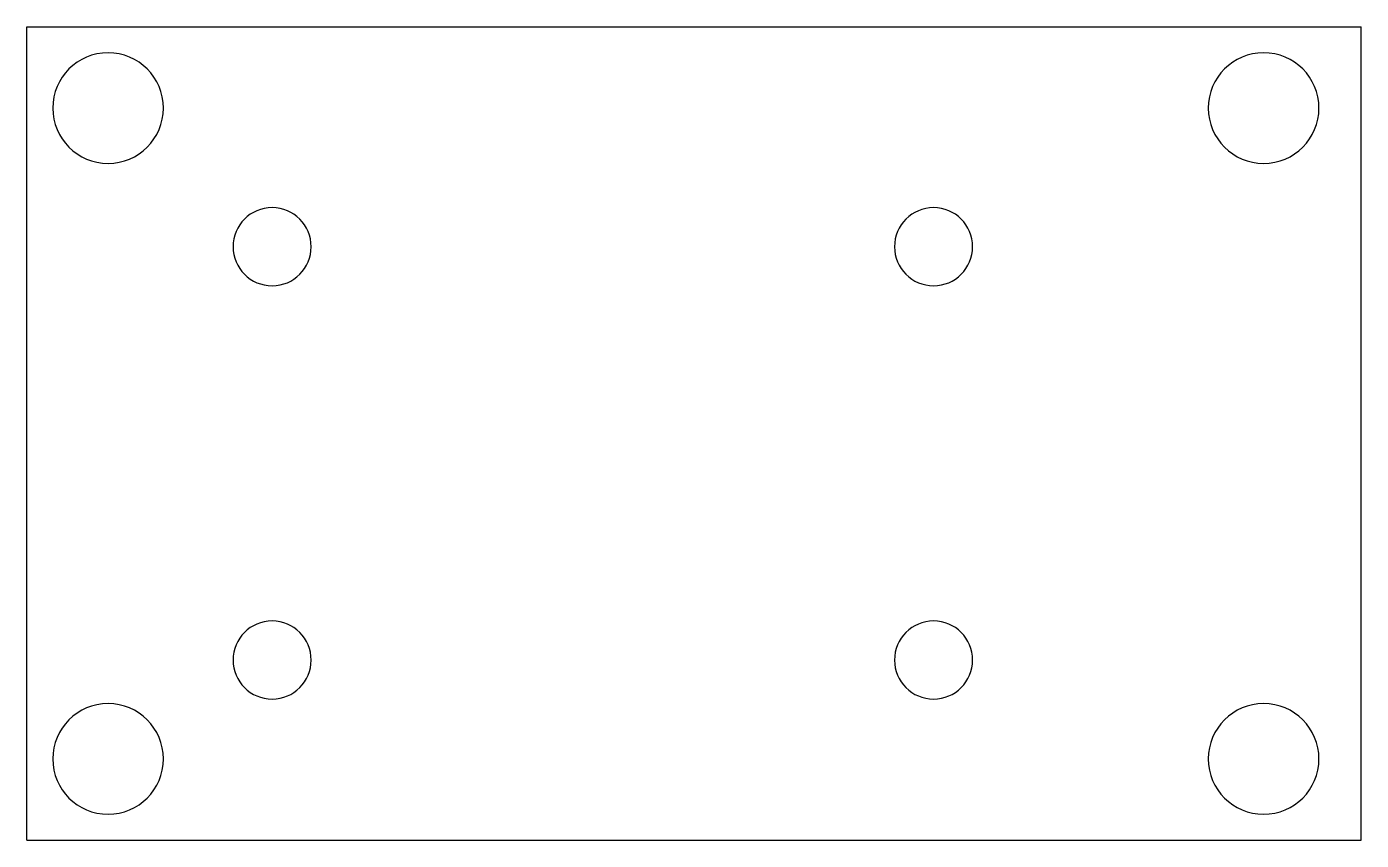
# Model space of a CAD drawing. Header units: millimetres. Extents: x 0 to 41, y 0 to 25.
import ezdxf

# ---------------------------------------------------------------- set-up
doc = ezdxf.new("R2010")
doc.units = ezdxf.units.MM

msp = doc.modelspace()

# ---------------------------------------------------------------- linework, layer by layer
for p, q in [((0, 0, 2), (0, 25, 2)), ((0, 25, 2), (41, 25, 2)), ((41, 0, 2), (41, 25, 2)), ((0, 0, 2), (41, 0, 2))]:
    msp.add_line(p, q)
for centre, radius, start, end in [((2.5, 22.5, 2), 1.7, 0, 180), ((38, 22.5, 2), 1.7, 0, 180), ((2.5, 22.5, 2), 1.7, -180, 0), ((38, 22.5, 2), 1.7, -180, 0), ((7.54, 18.24, 2), 1.2, 0, 180), ((27.86, 18.24, 2), 1.2, 0, 180), ((7.54, 18.24, 2), 1.2, -180, 0), ((27.86, 18.24, 2), 1.2, -180, 0), ((7.54, 5.54, 2), 1.2, 0, 180), ((27.86, 5.54, 2), 1.2, 0, 180), ((7.54, 5.54, 2), 1.2, -180, 0), ((27.86, 5.54, 2), 1.2, -180, 0), ((2.5, 2.5, 2), 1.7, 0, 180), ((38, 2.5, 2), 1.7, 0, 180), ((2.5, 2.5, 2), 1.7, -180, 0), ((38, 2.5, 2), 1.7, -180, 0)]:
    msp.add_arc(centre, radius, start, end)

doc.saveas('drawing.dxf')
